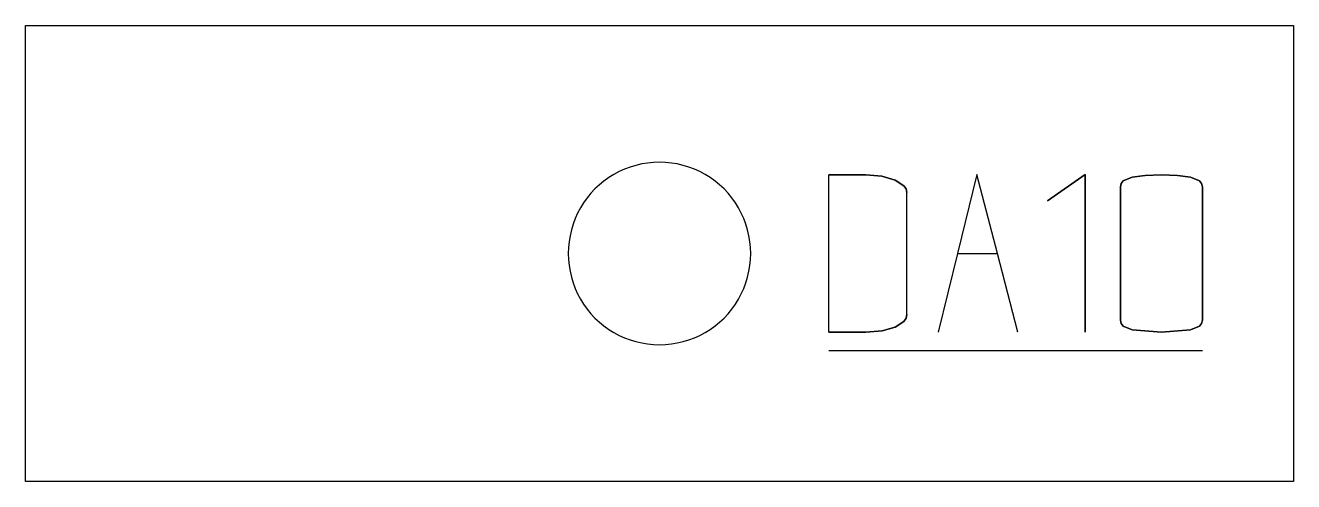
# Model space of a CAD drawing. Header units: millimetres. Extents: x 1333.5 to 1403, y -213.9 to -188.9.
import ezdxf

# ---------------------------------------------------------------- set-up
doc = ezdxf.new("R2010")
doc.units = ezdxf.units.MM
doc.layers.add('coding', color=2, linetype='Continuous')

msp = doc.modelspace()

# ---------------------------------------------------------------- linework, layer by layer
for p, q in [((1333.546, -188.941), (1403.046, -188.941)), ((1333.546, -213.941), (1333.546, -188.941)), ((1403.046, -188.941), (1403.046, -213.941)), ((1367.002, -196.612), (1366.688, -196.707)), ((1367.32, -196.537), (1367.002, -196.612)), ((1367.643, -196.484), (1367.32, -196.537)), ((1367.969, -196.452), (1367.643, -196.484)), ((1368.296, -196.441), (1367.969, -196.452)), ((1368.623, -196.452), (1368.296, -196.441)), ((1368.948, -196.484), (1368.623, -196.452)), ((1369.271, -196.537), (1368.948, -196.484)), ((1369.59, -196.612), (1369.271, -196.537)), ((1369.903, -196.707), (1369.59, -196.612)), ((1365.518, -197.284), (1365.252, -197.474)), ((1365.796, -197.111), (1365.518, -197.284)), ((1366.084, -196.957), (1365.796, -197.111)), ((1366.382, -196.822), (1366.084, -196.957)), ((1366.688, -196.707), (1366.382, -196.822)), ((1370.209, -196.822), (1369.903, -196.707)), ((1370.507, -196.957), (1370.209, -196.822)), ((1370.796, -197.111), (1370.507, -196.957)), ((1371.074, -197.284), (1370.796, -197.111)), ((1371.339, -197.474), (1371.074, -197.284)), ((1364.76, -197.906), (1364.536, -198.144)), ((1364.999, -197.682), (1364.76, -197.906)), ((1365.252, -197.474), (1364.999, -197.682)), ((1371.592, -197.682), (1371.339, -197.474)), ((1371.831, -197.906), (1371.592, -197.682)), ((1372.055, -198.144), (1371.831, -197.906)), ((1364.138, -198.663), (1363.966, -198.941)), ((1364.329, -198.397), (1364.138, -198.663)), ((1364.536, -198.144), (1364.329, -198.397)), ((1372.262, -198.397), (1372.055, -198.144)), ((1372.453, -198.663), (1372.262, -198.397)), ((1372.626, -198.941), (1372.453, -198.663)), ((1363.811, -199.23), (1363.676, -199.528)), ((1363.966, -198.941), (1363.811, -199.23)), ((1372.78, -199.23), (1372.626, -198.941)), ((1372.915, -199.528), (1372.78, -199.23)), ((1363.466, -200.147), (1363.392, -200.466)), ((1363.561, -199.834), (1363.466, -200.147)), ((1363.676, -199.528), (1363.561, -199.834)), ((1373.03, -199.834), (1372.915, -199.528)), ((1373.125, -200.147), (1373.03, -199.834)), ((1373.2, -200.466), (1373.125, -200.147)), ((1363.338, -200.789), (1363.306, -201.114)), ((1363.392, -200.466), (1363.338, -200.789)), ((1373.253, -200.789), (1373.2, -200.466)), ((1373.285, -201.114), (1373.253, -200.789)), ((1363.306, -201.114), (1363.296, -201.441)), ((1363.296, -201.441), (1363.306, -201.768)), ((1373.296, -201.441), (1373.285, -201.114)), ((1373.285, -201.768), (1373.296, -201.441)), ((1363.306, -201.768), (1363.338, -202.094)), ((1363.338, -202.094), (1363.392, -202.417)), ((1373.2, -202.417), (1373.253, -202.094)), ((1373.253, -202.094), (1373.285, -201.768)), ((1363.392, -202.417), (1363.466, -202.735)), ((1363.466, -202.735), (1363.561, -203.048)), ((1373.03, -203.048), (1373.125, -202.735)), ((1373.125, -202.735), (1373.2, -202.417)), ((1363.561, -203.048), (1363.676, -203.355)), ((1363.676, -203.355), (1363.811, -203.653)), ((1372.78, -203.653), (1372.915, -203.355)), ((1372.915, -203.355), (1373.03, -203.048)), ((1363.811, -203.653), (1363.966, -203.941)), ((1363.966, -203.941), (1364.138, -204.219)), ((1364.138, -204.219), (1364.329, -204.485)), ((1372.262, -204.485), (1372.453, -204.219)), ((1372.453, -204.219), (1372.626, -203.941)), ((1372.626, -203.941), (1372.78, -203.653)), ((1364.329, -204.485), (1364.536, -204.738)), ((1364.536, -204.738), (1364.76, -204.977)), ((1364.76, -204.977), (1364.999, -205.2)), ((1371.592, -205.2), (1371.831, -204.977)), ((1371.831, -204.977), (1372.055, -204.738)), ((1372.055, -204.738), (1372.262, -204.485)), ((1364.999, -205.2), (1365.252, -205.408)), ((1365.252, -205.408), (1365.518, -205.599)), ((1365.518, -205.599), (1365.796, -205.771)), ((1370.796, -205.771), (1371.074, -205.599)), ((1371.074, -205.599), (1371.339, -205.408)), ((1371.339, -205.408), (1371.592, -205.2)), ((1365.796, -205.771), (1366.084, -205.926)), ((1366.084, -205.926), (1366.382, -206.061)), ((1366.382, -206.061), (1366.688, -206.176)), ((1366.688, -206.176), (1367.002, -206.271)), ((1367.002, -206.271), (1367.32, -206.345)), ((1367.32, -206.345), (1367.643, -206.398)), ((1367.643, -206.398), (1367.969, -206.43)), ((1368.623, -206.43), (1368.948, -206.398)), ((1368.948, -206.398), (1369.271, -206.345)), ((1369.271, -206.345), (1369.59, -206.271)), ((1369.59, -206.271), (1369.903, -206.176)), ((1369.903, -206.176), (1370.209, -206.061)), ((1370.209, -206.061), (1370.507, -205.926)), ((1370.507, -205.926), (1370.796, -205.771)), ((1367.969, -206.43), (1368.296, -206.441)), ((1368.296, -206.441), (1368.623, -206.43)), ((1403.046, -213.941), (1333.546, -213.941))]:
    msp.add_line(p, q)
at = {"layer": 'coding'}
for p, q in [((1377.568, -197.133), (1379.604, -197.133)), ((1379.604, -197.133), (1377.568, -197.133)), ((1377.568, -205.749), (1377.568, -197.133)), ((1379.604, -197.133), (1380.472, -197.205)), ((1380.472, -197.205), (1379.604, -197.133)), ((1380.472, -197.205), (1381.202, -197.42)), ((1381.202, -197.42), (1380.472, -197.205)), ((1385.685, -197.121), (1384.622, -201.441)), ((1386.811, -201.441), (1385.685, -197.121)), ((1391.629, -197.121), (1389.556, -198.557)), ((1389.556, -198.557), (1391.629, -197.121)), ((1391.629, -197.121), (1391.629, -205.749)), ((1391.629, -205.749), (1391.629, -197.121)), ((1394.193, -197.264), (1393.711, -197.463)), ((1393.711, -197.463), (1394.193, -197.264)), ((1394.916, -197.166), (1394.193, -197.264)), ((1394.193, -197.264), (1394.916, -197.166)), ((1395.798, -197.133), (1394.916, -197.166)), ((1394.916, -197.166), (1395.798, -197.133)), ((1396.68, -197.166), (1395.798, -197.133)), ((1395.798, -197.133), (1396.68, -197.166)), ((1397.403, -197.264), (1396.68, -197.166)), ((1396.68, -197.166), (1397.403, -197.264)), ((1397.885, -197.463), (1397.403, -197.264)), ((1397.403, -197.264), (1397.885, -197.463)), ((1381.202, -197.42), (1381.689, -197.733)), ((1381.689, -197.733), (1381.202, -197.42)), ((1381.689, -197.733), (1381.811, -197.907)), ((1381.811, -197.907), (1381.689, -197.733)), ((1381.811, -197.907), (1381.852, -198.095)), ((1381.852, -198.095), (1381.811, -197.907)), ((1393.59, -197.612), (1393.55, -197.795)), ((1393.55, -197.795), (1393.59, -197.612)), ((1393.55, -197.795), (1393.55, -205.1)), ((1393.55, -205.1), (1393.55, -197.795)), ((1393.711, -197.463), (1393.59, -197.612)), ((1393.59, -197.612), (1393.711, -197.463)), ((1398.005, -197.612), (1397.885, -197.463)), ((1397.885, -197.463), (1398.005, -197.612)), ((1398.046, -197.795), (1398.005, -197.612)), ((1398.005, -197.612), (1398.046, -197.795)), ((1398.046, -205.1), (1398.046, -197.795)), ((1398.046, -197.795), (1398.046, -205.1)), ((1381.852, -201.441), (1381.852, -198.095)), ((1381.852, -204.788), (1381.852, -201.441)), ((1384.622, -201.441), (1383.562, -205.749)), ((1384.622, -201.441), (1386.811, -201.441)), ((1387.933, -205.749), (1386.811, -201.441)), ((1381.811, -204.98), (1381.689, -205.159)), ((1381.689, -205.159), (1381.811, -204.98)), ((1381.852, -204.788), (1381.811, -204.98)), ((1381.811, -204.98), (1381.852, -204.788)), ((1380.49, -205.68), (1379.604, -205.749)), ((1379.604, -205.749), (1380.49, -205.68)), ((1381.202, -205.474), (1380.49, -205.68)), ((1380.49, -205.68), (1381.202, -205.474)), ((1381.689, -205.159), (1381.202, -205.474)), ((1381.202, -205.474), (1381.689, -205.159)), ((1393.55, -205.1), (1393.59, -205.282)), ((1393.59, -205.282), (1393.55, -205.1)), ((1393.59, -205.282), (1393.711, -205.431)), ((1393.711, -205.431), (1393.59, -205.282)), ((1393.711, -205.431), (1394.193, -205.624)), ((1394.193, -205.624), (1393.711, -205.431)), ((1394.193, -205.624), (1395.798, -205.749)), ((1395.798, -205.749), (1394.193, -205.624)), ((1395.798, -205.749), (1397.403, -205.624)), ((1397.403, -205.624), (1395.798, -205.749)), ((1397.403, -205.624), (1397.885, -205.431)), ((1397.885, -205.431), (1397.403, -205.624)), ((1397.885, -205.431), (1398.005, -205.282)), ((1398.005, -205.282), (1397.885, -205.431)), ((1398.005, -205.282), (1398.046, -205.1)), ((1398.046, -205.1), (1398.005, -205.282)), ((1379.604, -205.749), (1377.568, -205.749)), ((1377.568, -205.749), (1379.604, -205.749)), ((1377.568, -206.749), (1398.046, -206.749))]:
    msp.add_line(p, q, dxfattribs=at)

doc.saveas('drawing.dxf')
